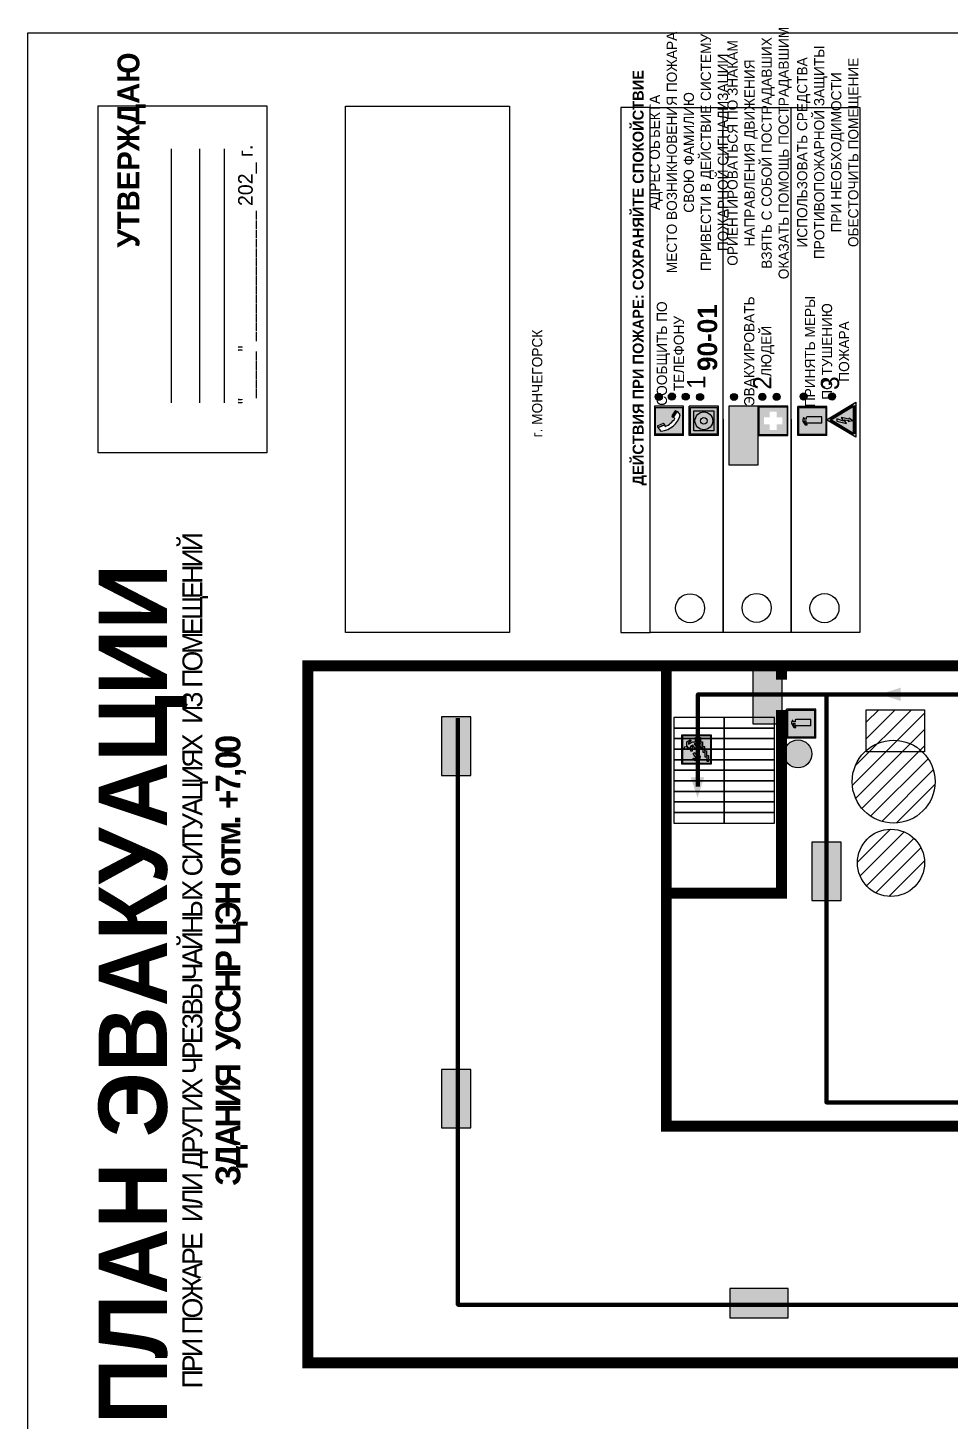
# Model space of a CAD drawing. Header units: millimetres. Extents: x 13810 to 67229, y 12374 to 21950.
# Drawn here: x 19059.6 to 19312.3, y 15351.7 to 15733.3 of the extents above; entities that cross this region are included whole.
import ezdxf

# ---------------------------------------------------------------- set-up
doc = ezdxf.new("R2010")
doc.units = ezdxf.units.MM
doc.layers.add('План_Штампы', color=7, linetype='Continuous')
doc.styles.add('обычный', font='arial.ttf')
picture_1 = doc.add_image_def('image1.jpg', size_in_pixel=(337, 105))

# ---------------------------------------------------------------- blocks, each defined once
blk = doc.blocks.new('A$C32E8229D')
at = {"true_color": 0xffffff}
blk.add_hatch(color=7, dxfattribs=at).paths.add_polyline_path([(0, 0), (0, -8), (16, -8), (16, 0)])
h = blk.add_hatch(color=126)
h.paths.add_polyline_path([(0.2, -0.2), (15.8, -0.2), (15.8, -7.8), (0.2, -7.8)])
h.paths.add_polyline_path([(13.49, -2.05), (12.08, -2.05), (11.37, -2.63, 0.162397), (11.29, -2.84), (11.29, -3.63), (10.35, -3.63), (10.35, -4.05), (11.68, -4.05), (11.68, -3.48), (12.26, -4.28), (11.29, -5.1), (11.29, -6.78), (11.85, -6.78), (11.85, -5.44), (12.8, -4.64), (12.8, -5.94), (14.46, -5.94), (14.46, -5.39), (13.45, -5.39), (13.45, -3.97), (12.46, -2.59), (13.15, -2.59), (13.69, -3.34), (14.18, -3)], flags=16)
h.paths.add_polyline_path([(10.74, -1.82, 1), (11.8, -1.82, 1)], flags=16)
h.paths.add_polyline_path([(9.39, -3.59), (5.99, -3.59), (6.56, -3.03), (5.91, -3.03), (5.1, -3.83), (5.91, -4.64), (6.56, -4.64), (5.99, -4.09), (9.39, -4.09)], flags=16)
h.paths.add_polyline_path([(4.29, -1.08), (1.72, -1.08), (1.72, -6.6), (4.29, -6.6)], flags=16)
at = {"color": 126}
blk.add_lwpolyline([(16, -8), (0, -8), (0, 0), (16, 0)], close=True, dxfattribs=at)
blk = doc.blocks.new('A$C7B8C2D5B')
at = {"lineweight": 0}
h = blk.add_hatch(color=5, dxfattribs=at)
h.dxf.hatch_style = 1
h.paths.add_polyline_path([(1.4, -3.02, 1), (-2.11, -3.02, 1)])
at = {"color": 5, "lineweight": 0}
blk.add_circle((-0.36, -3.02), 1.75, dxfattribs=at)
blk = doc.blocks.new('A$C3E6D3DDE')
at = {"lineweight": 5}
h = blk.add_hatch(color=40, dxfattribs=at)
h.paths.add_polyline_path([(24.1, 1.45), (16.46, -11.35), (31.74, -11.35)])
h.paths.add_polyline_path([(24.09, -0.46), (30.03, -10.41), (18.14, -10.41)], flags=16)
h.paths.add_polyline_path([(24.54, -3.08), (23.41, -6.02), (25.13, -5.01), (24.33, -8.5), (24.82, -8.27), (23.79, -9.86), (23.4, -8.04), (23.8, -8.43), (24.04, -6.29), (22.39, -7.25), (23.44, -3.08)], flags=0)
h = blk.add_hatch(color=256, dxfattribs=at)
h.paths.add_polyline_path([(24.37, 0.03, 0.567511), (23.82, 0.03), (17.59, -10.4, 0.582454), (17.86, -10.88), (30.32, -10.88, 0.582149), (30.6, -10.4)])
h.paths.add_polyline_path([(24.09, -0.46), (18.14, -10.41), (30.03, -10.41)], flags=16)
h.paths.add_polyline_path([(24.54, -3.08), (23.41, -6.02), (25.13, -5.01), (24.33, -8.5), (24.82, -8.27), (23.79, -9.86), (23.4, -8.04), (23.8, -8.43), (24.04, -6.29), (22.39, -7.25), (23.44, -3.08)], flags=0)
h = blk.add_hatch(color=40, dxfattribs=at)
h.paths.add_polyline_path([(24.09, -0.46), (18.14, -10.41), (30.03, -10.41)])
h.paths.add_polyline_path([(24.82, -8.27), (23.79, -9.86), (23.4, -8.04), (23.8, -8.43), (24.04, -6.29), (22.39, -7.25), (23.44, -3.08), (24.54, -3.08), (23.41, -6.02), (25.13, -5.01), (24.33, -8.5)], flags=16)
at = {"color": 40, "lineweight": 5}
for p, q in [((16.46, -11.35), (24.1, 1.45)), ((24.1, 1.45), (31.74, -11.35))]:
    blk.add_line(p, q, dxfattribs=at)
at = {"lineweight": 5}
for p, q in [((17.59, -10.4), (23.82, 0.03)), ((24.37, 0.03), (30.6, -10.4)), ((18.14, -10.41), (24.09, -0.46)), ((23.44, -3.08), (22.39, -7.25)), ((23.41, -6.02), (24.54, -3.08)), ((25.13, -5.01), (23.41, -6.02)), ((24.54, -3.08), (23.44, -3.08)), ((24.09, -0.46), (30.03, -10.41)), ((24.33, -8.5), (25.13, -5.01)), ((17.86, -10.88), (30.32, -10.88)), ((18.14, -10.41), (30.03, -10.41)), ((22.39, -7.25), (24.04, -6.29)), ((23.8, -8.43), (23.4, -8.04)), ((23.4, -8.04), (23.79, -9.86)), ((23.79, -9.86), (24.82, -8.27)), ((24.04, -6.29), (23.8, -8.43)), ((24.82, -8.27), (24.33, -8.5))]:
    blk.add_line(p, q, dxfattribs=at)
at = {"color": 50, "lineweight": 5}
blk.add_line((31.74, -11.35), (16.46, -11.35), dxfattribs=at)
blk = doc.blocks.new('A$C456E1F9C')
at = {"lineweight": 5}
h = blk.add_hatch(color=242, dxfattribs=at)
h.paths.add_polyline_path([(0.51, -1.47), (0.51, -13.26), (12.29, -13.26), (12.29, -1.47)])
h.paths.add_polyline_path([(5.42, -4.95, -0.254479), (4.78, -5.4), (3.52, -2.53, -0.209735), (4.23, -2.4)], flags=16)
h.paths.add_polyline_path([(8.53, -8.6), (10.87, -10.17), (10.54, -10.76), (8.03, -9.13, -0.192251)], flags=16)
h.paths.add_polyline_path([(4.61, -5.49, 0.005518), (3.87, -5.72, 0.128647), (7.49, -10.01, 0.00809), (7.83, -9.33), (10.47, -10.97, -0.16736), (8.99, -12.25, -0.327862), (1.95, -3.95, -0.166952), (3.36, -2.62)], flags=16)
at = {"color": 242, "lineweight": 5}
for p, q in [((0, -13.77), (0, -0.97)), ((12.8, -0.97), (0, -0.97)), ((4.61, -5.49), (3.36, -2.62)), ((3.52, -2.53), (4.78, -5.4)), ((4.23, -2.4), (5.42, -4.95)), ((12.8, -13.77), (12.8, -0.97)), ((7.83, -9.33), (10.47, -10.97)), ((8.03, -9.13), (10.54, -10.76)), ((10.81, -10.12), (8.53, -8.6)), ((10.54, -10.76), (10.8, -10.3)), ((10.8, -10.3), (10.81, -10.12)), ((0, -13.77), (12.8, -13.77))]:
    blk.add_line(p, q, dxfattribs=at)
blk.add_lwpolyline([(0.51, -1.47), (12.29, -1.47), (12.29, -13.26), (0.51, -13.26)], close=True, dxfattribs=at)
for centre, radius, start, end in [((4.59, -5.34), 2.99, 114.28453, 152.19739), ((11.12, -3.31), 9.19, 183.99153, 256.60086), ((4.02, -3.27), 0.891, 76.32839, 123.70924), ((14.98, -39.1), 35.17, 107.14873, 108.41345), ((13.86, -0.94), 11.08, 205.55365, 234.87622), ((4.68, -4.59), 0.824, 276.9621, 334.07228), ((-13.31, 0.8), 23.44, 332.54871, 334.40268), ((8.94, -9.5), 0.989, 114.40924, 157.93883), ((7.87, -9.46), 3, 291.92908, 329.9329)]:
    blk.add_arc(centre, radius, start, end, dxfattribs=at)
blk = doc.blocks.new('A$C54414219')
at = {"true_color": 0xffffff}
h = blk.add_hatch(color=7, dxfattribs=at)
h.paths.add_polyline_path([(2.39, -9.45), (2.39, -18.3), (11.23, -18.3), (11.23, -9.45)], flags=0)
h.paths.add_polyline_path([(10.71, -13.87, -1), (2.92, -13.87, -1)], flags=0)
h.paths.add_polyline_path([(8.3, -13.87, -1), (5.33, -13.87, -1)], flags=0)
h.paths.add_polyline_path([(0.41, -7.47), (0.41, -20.27), (13.21, -20.27), (13.21, -7.47)])
h.paths.add_polyline_path([(0.92, -19.77), (12.71, -19.77), (12.71, -7.98), (0.92, -7.98)], flags=16)
h.paths.add_polyline_path([(11.23, -9.45), (11.23, -18.3), (2.39, -18.3), (2.39, -9.45)], flags=0)
at = {"lineweight": 5}
h = blk.add_hatch(color=242, dxfattribs=at)
h.paths.add_polyline_path([(12.71, -7.98), (0.92, -7.98), (0.92, -19.77), (12.71, -19.77)])
h.paths.add_polyline_path([(11.23, -18.3), (2.39, -18.3), (2.39, -9.45), (11.23, -9.45)], flags=16)
h.paths.add_polyline_path([(10.71, -13.87, -1), (2.92, -13.87, -1)], flags=0)
h.paths.add_polyline_path([(8.3, -13.87, -1), (5.33, -13.87, -1)], flags=0)
at = {"true_color": 0xffffff}
h = blk.add_hatch(color=7, dxfattribs=at)
h.paths.add_polyline_path([(2.39, -9.45), (2.39, -18.3), (11.23, -18.3), (11.23, -9.45)])
h.paths.add_polyline_path([(10.71, -13.87, -1), (2.92, -13.87, -1)], flags=16)
h.paths.add_polyline_path([(8.3, -13.87, -1), (5.33, -13.87, -1)], flags=0)
at = {"lineweight": 5}
h = blk.add_hatch(color=242, dxfattribs=at)
h.paths.add_polyline_path([(2.92, -13.87, 1), (10.71, -13.87, 1)])
h.paths.add_polyline_path([(8.3, -13.87, -1), (5.33, -13.87, -1)], flags=16)
at = {"color": 242, "lineweight": 5}
for p, q in [((0.41, -20.27), (0.41, -7.47)), ((0.41, -7.47), (13.21, -7.47)), ((0.41, -7.47), (13.21, -7.47)), ((13.21, -20.27), (13.21, -7.47)), ((0.41, -20.27), (13.21, -20.27))]:
    blk.add_line(p, q, dxfattribs=at)
for points in [[(0.92, -7.98), (12.71, -7.98), (12.71, -19.77), (0.92, -19.77)], [(2.39, -9.45), (11.23, -9.45), (11.23, -18.3), (2.39, -18.3)]]:
    blk.add_lwpolyline(points, close=True, dxfattribs=at)
for radius in [3.89, 1.49]:
    blk.add_circle((6.81, -13.87), radius, dxfattribs=at)
blk = doc.blocks.new('A$C18900ED3')
h = blk.add_hatch(color=126)
h.paths.add_polyline_path([(-0.18, -0.18), (-7.02, -0.18), (-7.02, -7.02), (-0.18, -7.02)])
h.paths.add_polyline_path([(-5.89, -4.46), (-5.89, -2.77), (-4.46, -2.77), (-4.46, -1.31), (-2.77, -1.31), (-2.77, -2.77), (-1.33, -2.77), (-1.33, -4.46), (-2.77, -4.46), (-2.77, -5.89), (-4.46, -5.89), (-4.46, -4.46)], flags=16)
at = {"color": 126}
for p, q in [((-7.2, 0), (-7.2, -7.2)), ((0, 0), (-7.2, 0)), ((0, -7.2), (0, 0)), ((-7.02, -7.02), (-7.02, -0.18)), ((-7.02, -0.18), (-0.18, -0.18)), ((-0.18, -0.18), (-0.18, -7.02)), ((-7.2, -7.2), (0, -7.2)), ((-0.18, -7.02), (-7.02, -7.02))]:
    blk.add_line(p, q, dxfattribs=at)
blk = doc.blocks.new('A$C3AD82952')
at = {"true_color": 0xf5f5ff}
h = blk.add_hatch(color=7, dxfattribs=at)
h.dxf.hatch_style = 1
h.paths.add_polyline_path([(8.21, 8.73, 0.414214), (7.89, 9.05), (7.22, 9.05), (7.22, 9.92), (7.59, 9.92, 1), (7.57, 10.36), (7.22, 10.36), (7.22, 10.6), (6.43, 10.6), (6.43, 10.36), (6.01, 10.36), (4.74, 9.59), (4.74, 8.69), (4.98, 8.73), (4.98, 9.26), (6.12, 9.91), (6.43, 9.91), (6.43, 9.05), (5.76, 9.05, 0.414214), (5.44, 8.73), (5.44, 2.2), (8.21, 2.2)], flags=0)
h.paths.add_polyline_path([(12.8, 12.8), (0, 12.8), (0, 0), (12.8, 0)])
h.paths.add_polyline_path([(0.51, 12.29), (12.29, 12.29), (12.29, 0.51), (0.51, 0.51)], flags=16)
h.paths.add_polyline_path([(4.74, 9.59), (6.01, 10.36), (6.43, 10.36), (6.43, 10.6), (7.22, 10.6), (7.22, 10.36), (7.59, 10.36, -0.94586), (7.59, 9.92), (7.22, 9.92), (7.22, 9.05), (7.89, 9.05, -0.414214), (8.21, 8.73), (8.21, 2.2), (5.44, 2.2), (5.44, 8.73, -0.414214), (5.76, 9.05), (6.43, 9.05), (6.43, 9.91), (6.12, 9.91), (4.98, 9.26), (4.98, 8.73), (4.74, 8.69)], flags=0)
h = blk.add_hatch(color=242)
h.dxf.hatch_style = 1
h.paths.add_polyline_path([(12.29, 12.29), (0.51, 12.29), (0.51, 0.51), (12.29, 0.51)])
h.paths.add_polyline_path([(4.74, 8.69), (4.74, 9.59), (6.01, 10.36), (6.43, 10.36), (6.43, 10.6), (7.22, 10.6), (7.22, 10.36), (7.59, 10.36, -0.94586), (7.59, 9.92), (7.22, 9.92), (7.22, 9.05), (7.89, 9.05, -0.414214), (8.21, 8.73), (8.21, 2.2), (5.44, 2.2), (5.44, 8.73, -0.414214), (5.76, 9.05), (6.43, 9.05), (6.43, 9.91), (6.12, 9.91), (4.98, 9.26), (4.98, 8.73)], flags=16)
h = blk.add_hatch(color=7, dxfattribs=at)
h.dxf.hatch_style = 1
h.paths.add_polyline_path([(8.21, 8.73, 0.414214), (7.89, 9.05), (7.22, 9.05), (7.22, 9.92), (7.59, 9.92, 1), (7.57, 10.36), (7.22, 10.36), (7.22, 10.6), (6.43, 10.6), (6.43, 10.36), (6.01, 10.36), (4.74, 9.59), (4.74, 8.69), (4.98, 8.73), (4.98, 9.26), (6.12, 9.91), (6.43, 9.91), (6.43, 9.05), (5.76, 9.05, 0.414214), (5.44, 8.73), (5.44, 2.2), (8.21, 2.2)])
at = {"color": 242, "lineweight": 5}
for p, q in [((0, 0), (0, 12.8)), ((0, 12.8), (12.8, 12.8)), ((12.8, 0), (12.8, 12.8)), ((6.01, 10.36), (4.74, 9.59)), ((4.74, 9.59), (4.74, 8.69)), ((4.74, 8.69), (4.98, 8.73)), ((4.98, 9.26), (6.12, 9.91)), ((4.98, 8.73), (4.98, 9.26)), ((5.44, 2.2), (5.44, 8.73)), ((5.76, 9.05), (6.43, 9.05)), ((6.01, 10.36), (6.43, 10.36)), ((6.12, 9.91), (6.43, 9.91)), ((7.22, 10.6), (6.43, 10.6)), ((6.43, 10.6), (6.43, 10.36)), ((6.43, 9.91), (6.43, 9.05)), ((7.22, 10.36), (7.22, 10.6)), ((7.59, 10.36), (7.22, 10.36)), ((7.22, 9.05), (7.22, 9.92)), ((7.59, 9.92), (7.22, 9.92)), ((7.89, 9.05), (7.22, 9.05)), ((8.21, 2.2), (8.21, 8.73)), ((0, 0), (12.8, 0)), ((5.44, 2.2), (8.21, 2.2))]:
    blk.add_line(p, q, dxfattribs=at)
blk.add_lwpolyline([(0.51, 12.29), (12.29, 12.29), (12.29, 0.51), (0.51, 0.51)], close=True, dxfattribs=at)
for centre, radius, start, end in [((5.76, 8.73), 0.32, 90, 180), ((7.58, 10.14), 0.223, 273.18746, 86.81254), ((7.89, 8.73), 0.32, 0, 90)]:
    blk.add_arc(centre, radius, start, end, dxfattribs=at)
blk = doc.blocks.new('A$C7B4425F7')
at = {"true_color": 0xffffff}
blk.add_hatch(color=7, dxfattribs=at).paths.add_polyline_path([(0, 0), (-16, 0), (-16, -8), (0, -8)])
h = blk.add_hatch(color=126)
h.paths.add_polyline_path([(-0.2, -0.2), (-15.8, -0.2), (-15.8, -7.8), (-0.2, -7.8)])
h.paths.add_polyline_path([(-11.76, -2.03), (-11.76, -3.66), (-11.17, -3.66, -0.568275), (-11.17, -6.18), (-12.58, -6.18), (-12.58, -2.03)], flags=16)
h.paths.add_polyline_path([(-13.33, -4.12, -0.495768), (-13.59, -6.18), (-15.03, -6.18), (-15.03, -2.03), (-13.59, -2.03, -0.487973)], flags=16)
h.paths.add_polyline_path([(-10.25, -2.03), (-9.48, -2.03), (-9.48, -6.18), (-10.25, -6.18)], flags=16)
h.paths.add_polyline_path([(-13.84, -3.69), (-14.24, -3.69), (-14.24, -3.03), (-13.9, -3.03, -0.692621)], flags=0)
h.paths.add_polyline_path([(-9.15, -2.03), (-8.4, -2.03), (-8.04, -3.07), (-7.68, -2.03), (-6.93, -2.03), (-7.64, -4.1), (-6.93, -6.18), (-7.68, -6.18), (-8.04, -5.14), (-8.4, -6.18), (-9.15, -6.18), (-8.44, -4.1)], flags=16)
h.paths.add_polyline_path([(-11.76, -4.46), (-11.42, -4.46, -0.692621), (-11.36, -5.12), (-11.76, -5.12)], flags=0)
h.paths.add_polyline_path([(-13.9, -5.2), (-14.24, -5.2), (-14.24, -4.55), (-13.84, -4.55, -0.708038)], flags=0)
edge = h.paths.add_edge_path(flags=16)
edge.add_ellipse((-5.51, -4.08), major_axis=(0, 2.05), ratio=0.586184, start_angle=0, end_angle=360)
edge = h.paths.add_edge_path(flags=0)
edge.add_ellipse((-5.51, -4.08), major_axis=(0, 1.14), ratio=0.454828, start_angle=0, end_angle=360)
h.paths.add_polyline_path([(-4.13, -4.96, 0.377264), (-3.48, -4.52, 0.0555), (-3.16, -2.03), (-1.66, -2.03), (-1.66, -4.96), (-0.96, -4.96), (-0.96, -7.01), (-1.75, -7.01), (-1.75, -6.18), (-3.3, -6.18), (-3.3, -7.02), (-4.13, -7.02)], flags=16)
h.paths.add_polyline_path([(-2.73, -2.91), (-2.28, -2.91), (-2.28, -4.96), (-3.05, -4.96, 0.079136)], flags=0)
at = {"color": 126}
blk.add_lwpolyline([(-16, -8), (0, -8), (0, 0), (-16, 0)], close=True, dxfattribs=at)
blk = doc.blocks.new('вниз 3')
at = {"lineweight": 0, "true_color": 0xffffff}
h = blk.add_hatch(color=7, dxfattribs=at)
h.dxf.hatch_style = 1
h.paths.add_polyline_path([(40997.5, -4475.69), (40997.25, -4475.28), (40995.76, -4476.15), (40995.97, -4475.23), (40995.39, -4475.56), (40995.05, -4476.83), (40996.33, -4477.17), (40996.91, -4476.83), (40996, -4476.55)], flags=0)
h.paths.add_polyline_path([(40999.81, -4473.95), (41000.22, -4473.95), (41000.64, -4474.67), (41001.03, -4474.43), (41000.46, -4473.49), (41000.42, -4473.49), (40999.43, -4473.49), (40998.68, -4473.92), (40998.68, -4474.57), (40997.88, -4474.57), (40997.88, -4475), (40999.14, -4475), (40999.14, -4474.43), (40999.14, -4474.38), (40999.59, -4475.15), (40998.72, -4475.67), (40998.72, -4477.06), (40999.24, -4477.06), (40999.24, -4475.96), (40999.95, -4475.56), (40999.95, -4476.43), (41001.61, -4476.43), (41001.61, -4475.88), (41000.47, -4475.88), (41000.47, -4475.12)], flags=0)
h.paths.add_polyline_path([(40999.2, -4473.24, 1), (40998.35, -4473.24, 1)], flags=0)
h.paths.add_polyline_path([(41000.46, -4477.26), (41001.69, -4477.26), (41001.69, -4476.84), (41000.03, -4476.84), (41000.03, -4477.39), (40998.78, -4477.39), (40998.78, -4477.95), (40997.53, -4477.95), (40997.53, -4478.5), (40996.29, -4478.5), (40996.29, -4479.06), (40995.05, -4479.06), (40995.05, -4479.48), (40995.29, -4479.48), (40996.72, -4479.48), (40996.72, -4478.92), (40997.97, -4478.92), (40997.97, -4478.36), (40999.2, -4478.36), (40999.2, -4477.81), (41000.46, -4477.81)], flags=0)
h.paths.add_polyline_path([(41002.37, -4472.17), (40994.37, -4472.17), (40994.37, -4480.17), (41002.37, -4480.17)])
h.paths.add_polyline_path([(41002.16, -4479.96), (40994.57, -4479.96), (40994.57, -4472.37), (41002.16, -4472.37)], flags=16)
h.paths.add_polyline_path([(41001.61, -4475.88), (41001.61, -4476.43), (40999.95, -4476.43), (40999.95, -4475.56), (40999.24, -4475.96), (40999.24, -4477.06), (40998.72, -4477.06), (40998.72, -4475.67), (40999.59, -4475.15), (40999.14, -4474.38), (40999.14, -4474.43), (40999.14, -4475), (40997.88, -4475), (40997.88, -4474.57), (40998.68, -4474.57), (40998.68, -4473.92), (40999.43, -4473.49), (41000.42, -4473.49), (41000.46, -4473.49), (41001.03, -4474.43), (41000.64, -4474.67), (41000.22, -4473.95), (40999.81, -4473.95), (41000.47, -4475.12), (41000.47, -4475.88)], flags=0)
h.paths.add_polyline_path([(41001.69, -4476.84), (41001.69, -4477.26), (41000.46, -4477.26), (41000.46, -4477.81), (40999.2, -4477.81), (40999.2, -4478.36), (40997.97, -4478.36), (40997.97, -4478.92), (40996.72, -4478.92), (40996.72, -4479.48), (40995.05, -4479.48), (40995.05, -4479.06), (40996.29, -4479.06), (40996.29, -4478.5), (40997.53, -4478.5), (40997.53, -4477.95), (40998.78, -4477.95), (40998.78, -4477.39), (41000.03, -4477.39), (41000.03, -4476.84)], flags=0)
h.paths.add_polyline_path([(40998.35, -4473.24, -1), (40999.2, -4473.24, -1)], flags=0)
h.paths.add_polyline_path([(40997.5, -4475.69), (40996, -4476.55), (40996.91, -4476.83), (40996.33, -4477.17), (40995.05, -4476.83), (40995.39, -4475.56), (40995.97, -4475.23), (40995.76, -4476.15), (40997.25, -4475.28)], flags=0)
at = {"lineweight": 0}
h = blk.add_hatch(color=126, dxfattribs=at)
h.dxf.hatch_style = 1
h.paths.add_polyline_path([(41002.16, -4472.37), (40994.57, -4472.37), (40994.57, -4479.96), (41002.16, -4479.96)])
h.paths.add_polyline_path([(40995.97, -4475.23), (40995.76, -4476.15), (40997.25, -4475.28), (40997.5, -4475.69), (40996, -4476.55), (40996.91, -4476.83), (40996.33, -4477.17), (40995.05, -4476.83), (40995.39, -4475.56)], flags=16)
h.paths.add_polyline_path([(40997.88, -4474.57), (40998.68, -4474.57), (40998.68, -4473.92), (40999.43, -4473.49), (41000.42, -4473.49), (41000.46, -4473.49), (41001.03, -4474.43), (41000.64, -4474.67), (41000.22, -4473.95), (40999.81, -4473.95), (41000.47, -4475.12), (41000.47, -4475.88), (41001.61, -4475.88), (41001.61, -4476.43), (40999.95, -4476.43), (40999.95, -4475.56), (40999.24, -4475.96), (40999.24, -4477.06), (40998.72, -4477.06), (40998.72, -4475.67), (40999.59, -4475.15), (40999.14, -4474.38), (40999.14, -4474.43), (40999.14, -4475), (40997.88, -4475)], flags=16)
h.paths.add_polyline_path([(40998.35, -4473.24, -1), (40999.2, -4473.24, -1)], flags=16)
h.paths.add_polyline_path([(40997.53, -4477.95), (40998.78, -4477.95), (40998.78, -4477.39), (41000.03, -4477.39), (41000.03, -4476.84), (41001.69, -4476.84), (41001.69, -4477.26), (41000.46, -4477.26), (41000.46, -4477.81), (40999.2, -4477.81), (40999.2, -4478.36), (40997.97, -4478.36), (40997.97, -4478.92), (40996.72, -4478.92), (40996.72, -4479.48), (40995.05, -4479.48), (40995.05, -4479.06), (40996.29, -4479.06), (40996.29, -4478.5), (40997.53, -4478.5)], flags=16)
at = {"lineweight": 0, "true_color": 0xffffff}
h = blk.add_hatch(color=7, dxfattribs=at)
h.dxf.hatch_style = 1
h.paths.add_polyline_path([(40999.2, -4473.24, 1), (40998.35, -4473.24, 1)])
h.paths.add_polyline_path([(40999.81, -4473.95), (41000.22, -4473.95), (41000.64, -4474.67), (41001.03, -4474.43), (41000.46, -4473.49), (41000.42, -4473.49), (40999.43, -4473.49), (40998.68, -4473.92), (40998.68, -4474.57), (40997.88, -4474.57), (40997.88, -4475), (40999.14, -4475), (40999.14, -4474.43), (40999.14, -4474.38), (40999.59, -4475.15), (40998.72, -4475.67), (40998.72, -4477.06), (40999.24, -4477.06), (40999.24, -4475.96), (40999.95, -4475.56), (40999.95, -4476.43), (41001.61, -4476.43), (41001.61, -4475.88), (41000.47, -4475.88), (41000.47, -4475.12)])
h.paths.add_polyline_path([(40999.2, -4477.81), (41000.46, -4477.81), (41000.46, -4477.26), (41001.69, -4477.26), (41001.69, -4476.84), (41000.03, -4476.84), (41000.03, -4477.39), (40998.78, -4477.39), (40998.78, -4477.95), (40997.53, -4477.95), (40997.53, -4478.5), (40996.29, -4478.5), (40996.29, -4479.06), (40995.05, -4479.06), (40995.05, -4479.48), (40995.29, -4479.48), (40996.72, -4479.48), (40996.72, -4478.92), (40997.97, -4478.92), (40997.97, -4478.36), (40999.2, -4478.36)])
h.paths.add_polyline_path([(40997.5, -4475.69), (40997.25, -4475.28), (40995.76, -4476.15), (40995.97, -4475.23), (40995.39, -4475.56), (40995.05, -4476.83), (40996.33, -4477.17), (40996.91, -4476.83), (40996, -4476.55)])
at = {"color": 126, "lineweight": 0}
for points in [[(40994.37, -4472.17), (41002.37, -4472.17), (41002.37, -4480.17), (40994.37, -4480.17)], [(40994.57, -4472.37), (41002.16, -4472.37), (41002.16, -4479.96), (40994.57, -4479.96)]]:
    blk.add_lwpolyline(points, close=True, dxfattribs=at)
for points in [[(40995.05, -4476.83), (40995.39, -4475.56), (40995.97, -4475.23), (40995.76, -4476.15), (40997.25, -4475.28), (40997.5, -4475.69), (40996, -4476.55), (40996.91, -4476.83), (40996.33, -4477.17), (40995.05, -4476.83)], [(40999.14, -4474.43), (40999.14, -4475), (40997.88, -4475), (40997.88, -4474.57), (40998.68, -4474.57), (40998.68, -4473.92), (40999.43, -4473.49), (41000.42, -4473.49), (41000.46, -4473.49), (41001.03, -4474.43), (41000.64, -4474.67), (41000.22, -4473.95), (40999.81, -4473.95), (41000.47, -4475.12), (41000.47, -4475.88), (41001.61, -4475.88), (41001.61, -4476.43), (40999.95, -4476.43), (40999.95, -4475.56), (40999.24, -4475.96), (40999.24, -4477.06), (40998.72, -4477.06), (40998.72, -4475.67), (40999.59, -4475.15), (40999.14, -4474.38), (40999.14, -4474.43)], [(40995.29, -4479.48), (40995.05, -4479.48), (40995.05, -4479.06), (40996.29, -4479.06), (40996.29, -4478.5), (40997.53, -4478.5), (40997.53, -4477.95), (40998.78, -4477.95), (40998.78, -4477.39), (41000.03, -4477.39), (41000.03, -4476.84), (41001.69, -4476.84), (41001.69, -4477.26), (41000.46, -4477.26), (41000.46, -4477.81), (40999.2, -4477.81), (40999.2, -4478.36), (40997.97, -4478.36), (40997.97, -4478.92), (40996.72, -4478.92), (40996.72, -4479.48), (40995.05, -4479.48)]]:
    blk.add_lwpolyline(points, dxfattribs=at)
blk.add_circle((40998.77, -4473.24), 0.426, dxfattribs=at)

msp = doc.modelspace()

# ---------------------------------------------------------------- hatches: boundary and pattern name
at = {"lineweight": 0}
h = msp.add_hatch(color=256, dxfattribs=at)
h.dxf.hatch_style = 1
h.paths.add_polyline_path([(19232.46, 15631.23, 1), (19232.46, 15633.16, 1)])
h = msp.add_hatch(color=256, dxfattribs=at)
h.dxf.hatch_style = 1
h.paths.add_polyline_path([(19236.04, 15631.34, 1), (19236.04, 15633.27, 1)])
h = msp.add_hatch(color=256, dxfattribs=at)
h.dxf.hatch_style = 1
h.paths.add_polyline_path([(19239.85, 15631.3, 1), (19239.85, 15633.23, 1)])
h = msp.add_hatch(color=256, dxfattribs=at)
h.dxf.hatch_style = 1
h.paths.add_polyline_path([(19243.78, 15631.22, 1), (19243.78, 15633.15, 1)])
h = msp.add_hatch(color=256, dxfattribs=at)
h.dxf.hatch_style = 1
h.paths.add_polyline_path([(19253.05, 15631.23, 1), (19253.05, 15633.16, 1)])
h = msp.add_hatch(color=256, dxfattribs=at)
h.dxf.hatch_style = 1
h.paths.add_polyline_path([(19260.83, 15631.27, 1), (19260.83, 15633.2, 1)])
h = msp.add_hatch(color=256, dxfattribs=at)
h.dxf.hatch_style = 1
h.paths.add_polyline_path([(19264.73, 15631.26, 1), (19264.73, 15633.19, 1)])
h = msp.add_hatch(color=256, dxfattribs=at)
h.dxf.hatch_style = 1
h.paths.add_polyline_path([(19272.15, 15631.32, 1), (19272.15, 15633.25, 1)])
h = msp.add_hatch(color=256, dxfattribs=at)
h.dxf.hatch_style = 1
h.paths.add_polyline_path([(19279.92, 15631.33, 1), (19279.92, 15633.26, 1)])
h = msp.add_hatch(dxfattribs=at)
h.set_pattern_fill('ANSI31', color=256)
h.set_pattern_definition([(45, (-1632.0257, 12645.1935), (-2.24506403, 2.24506403), [])])
h.paths.add_polyline_path([(19305.24, 15546.53), (19289.24, 15546.53), (19289.24, 15535.32, -0.390872), (19304.62, 15535.02), (19305.24, 15535.02)])
h.paths.add_polyline_path([(19289.24, 15535.32), (19289.24, 15535.02), (19304.62, 15535.02, 0.390872)])
h.paths.add_polyline_path([(19304.62, 15535.02), (19289.24, 15535.02), (19289.24, 15535.32, 0.214413), (19285.43, 15526.83, 1), (19308.12, 15526.83, 0.204346)])
h.paths.add_polyline_path([(19286.84, 15504.6, 1), (19305.25, 15504.6, 1)])
h.paths.add_polyline_path([(19361.06, 15470.96, 0.334737), (19350.67, 15484.74), (19350.67, 15483.02), (19344.26, 15483.02), (19344.26, 15485.08, 0.364389), (19332.4, 15470.96, 1)])
h.paths.add_polyline_path([(19350.67, 15484.74, 0.113432), (19344.26, 15485.08), (19344.26, 15483.02), (19350.67, 15483.02)])
h.paths.add_polyline_path([(19350.67, 15496.14), (19344.26, 15496.14), (19344.26, 15485.08, -0.113432), (19350.67, 15484.74)])
h.paths.add_polyline_path([(19340.43, 15505.62, 0.282788), (19344.26, 15499.38), (19344.26, 15506.77), (19350.67, 15506.77), (19350.67, 15499.44, 0.278341), (19354.4, 15505.62, 1)], flags=17)
h.paths.add_polyline_path([(19350.67, 15506.77), (19344.26, 15506.77), (19344.26, 15499.38, 0.242955), (19350.67, 15499.44)], flags=17)
h.paths.add_polyline_path([(19344.26, 15499.38, -0.282788), (19340.43, 15505.62, -1), (19354.4, 15505.62, -0.278341), (19350.67, 15499.44), (19350.67, 15496.14), (19356.61, 15496.14), (19356.61, 15513.49), (19337.85, 15513.49), (19337.85, 15496.14), (19344.26, 15496.14)])

# ---------------------------------------------------------------- linework, layer by layer
at = {"color": 126, "lineweight": 0, "true_color": 0x008754}
msp.add_lwpolyline([(19059.64, 15731.92), (19659.64, 15731.92), (19659.64, 15336.92), (19059.64, 15336.92)], close=True, dxfattribs=at)
for points in [[(19078.93, 15616.86), (19078.93, 15711.87), (19125.13, 15711.87), (19125.13, 15616.86)], [(19230.1, 15567.69), (19230.1, 15711.46), (19222.05, 15711.46), (19222.05, 15567.69)], [(19230.1, 15567.69), (19230.1, 15711.46), (19287.5, 15711.46), (19287.5, 15567.69)]]:
    msp.add_lwpolyline(points, close=True)
for points in [[(19250.1, 15626.11), (19250.1, 15567.69), (19250.1, 15711.46)], [(19268.67, 15626.11), (19268.67, 15567.69), (19268.67, 15711.46)], [(19098.97, 15630.61), (19098.97, 15700.14)], [(19106.73, 15630.61), (19106.73, 15700.14)], [(19113.52, 15630.61), (19113.52, 15700.14)]]:
    msp.add_lwpolyline(points)
at = {"lineweight": 100, "const_width": 3}
for points in [[(19248.96, 15558.58), (19138.6, 15558.58), (19136.31, 15558.58), (19136.31, 15367.68), (19628.72, 15367.68), (19628.72, 15558.58), (19248.96, 15558.58)], [(19234.52, 15558.58), (19234.52, 15432.48), (19628.72, 15432.48)], [(19266.04, 15558.58), (19266.04, 15554.8)], [(19234.52, 15496.32), (19266.04, 15496.32), (19266.04, 15546.46)]]:
    msp.add_lwpolyline(points, dxfattribs=at)
at = {"color": 126, "lineweight": 100, "true_color": 0x008754}
for points in [[(19243.15, 15525.55), (19243.15, 15550.73), (19278.35, 15550.73), (19278.35, 15439), (19549.43, 15439), (19549.43, 15487.74), (19454.89, 15487.74), (19454.89, 15439)], [(19318.23, 15531.31), (19318.23, 15550.73), (19278.35, 15550.73)], [(19466.84, 15401.32), (19466.84, 15383.6), (19177.43, 15383.6), (19177.43, 15544.21)]]:
    msp.add_lwpolyline(points, dxfattribs=at)
at = {"lineweight": 0}
for points in [[(19289.24, 15546.53), (19305.24, 15546.53), (19305.24, 15535.02), (19289.24, 15535.02)], [(19236.57, 15541.51), (19250.38, 15541.51), (19250.38, 15544.4), (19236.57, 15544.4)], [(19236.57, 15538.62), (19250.38, 15538.62), (19250.38, 15541.51), (19236.57, 15541.51)], [(19250.38, 15541.51), (19264.19, 15541.51), (19264.19, 15544.4), (19250.38, 15544.4)], [(19250.38, 15538.62), (19264.19, 15538.62), (19264.19, 15541.51), (19250.38, 15541.51)], [(19236.57, 15535.73), (19250.38, 15535.73), (19250.38, 15538.62), (19236.57, 15538.62)], [(19250.38, 15535.73), (19264.19, 15535.73), (19264.19, 15538.62), (19250.38, 15538.62)], [(19236.57, 15532.84), (19250.38, 15532.84), (19250.38, 15535.73), (19236.57, 15535.73)], [(19250.38, 15532.84), (19264.19, 15532.84), (19264.19, 15535.73), (19250.38, 15535.73)], [(19236.57, 15529.95), (19250.38, 15529.95), (19250.38, 15532.84), (19236.57, 15532.84)], [(19236.57, 15527.06), (19250.38, 15527.06), (19250.38, 15529.95), (19236.57, 15529.95)], [(19250.38, 15529.95), (19264.19, 15529.95), (19264.19, 15532.84), (19250.38, 15532.84)], [(19250.38, 15527.06), (19264.19, 15527.06), (19264.19, 15529.95), (19250.38, 15529.95)], [(19236.57, 15524.17), (19250.38, 15524.17), (19250.38, 15527.06), (19236.57, 15527.06)], [(19250.38, 15524.17), (19264.19, 15524.17), (19264.19, 15527.06), (19250.38, 15527.06)], [(19236.57, 15521.28), (19250.38, 15521.28), (19250.38, 15524.17), (19236.57, 15524.17)], [(19236.57, 15521.28), (19250.38, 15521.28), (19250.38, 15524.17), (19236.57, 15524.17)], [(19250.38, 15521.28), (19264.19, 15521.28), (19264.19, 15524.17), (19250.38, 15524.17)], [(19250.38, 15521.28), (19264.19, 15521.28), (19264.19, 15524.17), (19250.38, 15524.17)], [(19236.57, 15518.39), (19250.38, 15518.39), (19250.38, 15521.28), (19236.57, 15521.28)], [(19236.57, 15515.5), (19250.38, 15515.5), (19250.38, 15518.39), (19236.57, 15518.39)], [(19250.38, 15518.39), (19264.19, 15518.39), (19264.19, 15521.28), (19250.38, 15521.28)], [(19250.38, 15515.5), (19264.19, 15515.5), (19264.19, 15518.39), (19250.38, 15518.39)]]:
    msp.add_lwpolyline(points, close=True, dxfattribs=at)
for centre, radius in [((19232.46, 15632.2), 0.966), ((19236.04, 15632.3), 0.966), ((19239.85, 15632.26), 0.966), ((19243.78, 15632.18), 0.966), ((19253.05, 15632.19), 0.966), ((19260.83, 15632.23), 0.966), ((19264.73, 15632.23), 0.966), ((19272.15, 15632.29), 0.966), ((19279.92, 15632.29), 0.966), ((19241.02, 15574.32), 3.98), ((19259.25, 15574.41), 3.98), ((19277.83, 15574.35), 3.98)]:
    msp.add_circle(centre, radius)
for centre, radius in [((19296.77, 15526.83), 11.35), ((19296.05, 15504.6), 9.2)]:
    msp.add_circle(centre, radius, dxfattribs=at)
at = {"layer": 'План_Штампы', "color": 126, "true_color": 0x008754}
for points in [[(19298.73, 15552.6), (19298.73, 15548.94), (19293.11, 15550.75)], [(19241.21, 15528.04), (19244.88, 15528.03), (19243.07, 15522.41)]]:
    msp.add_solid(points, dxfattribs=at)

# ---------------------------------------------------------------- block references
at = {"rotation": 90}
for name, p, xscale, yscale, zscale in [('A$C456E1F9C', (19230.64, 15621.64), 0.625, 0.625, 0.625), ('A$C54414219', (19236.13, 15621.39), 0.625, 0.625, 0.625), ('A$C18900ED3', (19259.78, 15629.64), 1.111111111007631, 1.111111111007631, 1.111111111007631), ('A$C3AD82952', (19278.51, 15621.59), 0.625, 0.625, 0.625), ('A$C3E6D3DDE', (19279.32, 15610.88), 0.625, 0.625, 0.625), ('A$C3AD82952', (19275.45, 15538.7), 0.625, 0.625, 0.625)]:
    msp.add_blockref(name, p, dxfattribs=dict(at, xscale=xscale, yscale=yscale, zscale=zscale))
at = {"xscale": -1, "rotation": 90}
msp.add_blockref('A$C32E8229D', (19251.63, 15629.64), dxfattribs=at)
at = {"color": 126, "true_color": 0x008754, "rotation": 90}
msp.add_blockref('вниз 3', (14766.63, -25462.72), dxfattribs=at)
at = {"xscale": 2.177419353276491, "yscale": 2.177419353276491, "zscale": 2.177419353276491}
msp.add_blockref('A$C7B8C2D5B', (19271.38, 15541.02), dxfattribs=at)
at = {"layer": 'План_Штампы', "rotation": 90}
msp.add_blockref('A$C7B4425F7', (19258.22, 15558.65), dxfattribs=at)
at = {"layer": 'План_Штампы', "color": 126, "true_color": 0x008754, "xscale": -1}
for p, rotation in [((19180.98, 15528.56), 270), ((19274.38, 15510.26), 90), ((19180.98, 15431.99), 270)]:
    msp.add_blockref('A$C32E8229D', p, dxfattribs=dict(at, rotation=rotation))
msp.add_blockref('A$C32E8229D', (19267.91, 15388.02), dxfattribs=at)

# ---------------------------------------------------------------- texts
at = {"lineweight": 0, "rotation": 90, "style": 'обычный'}
for s, insert, char_height, width, attachment_point in [('\\pi-8.4,l8.4,t8.4;{\\fProxima Nova Rg|b0|i0|c204|p2;АДРЕС ОБЪЕКТА\\PМЕСТО ВОЗНИКНОВЕНИЯ ПОЖАРА \\PСВОЮ ФАМИЛИЮ\\PПРИВЕСТИ В ДЕЙСТВИЕ СИСТЕМУ \\PПОЖАРНОЙ СИГНАЛИЗАЦИИ}', (19241.09, 15699.15), 2.8, 126.6484, 5), ('\\pi-8.4,l8.4,t8.4;{\\fProxima Nova Rg|b0|i0|c204|p2;ОРИЕНТИРОВАТЬСЯ ПО ЗНАКАМ \\PНАПРАВЛЕНИЯ ДВИЖЕНИЯ\\PВЗЯТЬ С СОБОЙ ПОСТРАДАВШИХ\\PОКАЗАТЬ ПОМОЩЬ ПОСТРАДАВШИМ}', (19260.06, 15699), 2.8, 126.6484, 5), ('\\pi-8.4,l8.4,t8.4;{\\fProxima Nova Rg|b0|i0|c204|p2;ИСПОЛЬЗОВАТЬ СРЕДСТВА \\PПРОТИВОПОЖАРНОЙ ЗАЩИТЫ \\PПРИ НЕОБХОДИМОСТИ \\PОБЕСТОЧИТЬ ПОМЕЩЕНИЕ}', (19279.14, 15699.16), 2.8, 126.6484, 5), ('\\pi-18,l18,t18;{\\fProxima Nova Rg|b1|i0|c204|p2;УТВЕРЖДАЮ\\H1.1997x; }', (19088.05, 15699.81), 6, 126.6484, 5), ('{\\fProxima Nova Rg|b1|i0|c204|p2;ДЕЙСТВИЯ ПРИ ПОЖАРЕ: СОХРАНЯЙТЕ СПОКОЙСТВИЕ\\H1.6644x; }', (19227.23, 15664.85), 3, 175.1736, 5), ('{\\fArial Narrow|b0|i0|c204|p34;"_____" ______________ \\fProxima Nova Rg|b0|i0|c204|p2;202_ г. }', (19119.81, 15665.77), 4, 78.6503, 5), ('{\\fProxima Nova Rg|b0|i0|c204|p2;ЭВАКУИРОВАТЬ \\PЛЮДЕЙ}', (19259.97, 15644.68), 2.8, 126.6484, 5), ('{\\fProxima Nova Rg|b0|i0|c204|p2;ПРИНЯТЬ МЕРЫ \\PПО ТУШЕНИЮ \\PПОЖАРА}', (19278.55, 15644.64), 2.8, 126.6484, 5), ('{\\fProxima Nova Rg|b0|i0|c204|p2;СООБЩИТЬ ПО \\PТЕЛЕФОНУ}', (19235.65, 15644.07), 2.8, 126.6484, 5), ('{\\fProxima Nova Rg|b1|i0|c204|p2;\\H1.0714x;90-01\\fProxima Nova Rg|b0|i0|c204|p2;\\H0.93331x; \\H1.3449x; }', (19245.8, 15648.44), 5, 126.6484, 5), ('\\pi-8.4,l8.4,t8.4;{\\fProxima Nova Rg|b0|i0|c204|p2;г. МОНЧЕГОРСК\\H1.1997x; }', (19199.17, 15635.86), 2.8, 126.6484, 5), ('{\\fProxima Nova Rg|b0|i0|c204|p2;1\\H1.1667x; }', (19242.72, 15636.18), 5, 126.6484, 5), ('{\\fProxima Nova Rg|b0|i0|c204|p2;2\\H1.1967x; }', (19260.8, 15636.03), 5, 126.6484, 5), ('{\\fProxima Nova Rg|b0|i0|c204|p2;3\\H1.1967x; }', (19279.38, 15635.96), 5, 126.6484, 5), ('{\\fProxima Nova Rg|b1|i0|c204|p2;ПЛАН ЭВАКУАЦИИ}', (19079.02, 15350.88), 18.7, 419.8066, 1)]:
    msp.add_mtext(s, dxfattribs=dict(at, insert=insert, char_height=char_height, width=width, attachment_point=attachment_point))
at = {"color": 0, "lineweight": 0, "insert": (19101.83, 15477.53), "char_height": 6.8, "width": 381.8334, "attachment_point": 5, "rotation": 90, "style": 'обычный'}
msp.add_mtext('{\\fArial Black|b1|i0|c204|p34;\\H2x;\\T0.85;  \\fArial Narrow|b0|i0|c204|p34;\\H0.8x;\\W0.9;\\P\\fProxima Nova Rg|b0|i0|c204|p2;\\H0.5x;\\W1;\\C256;ПРИ ПОЖАРЕ  ИЛИ ДРУГИХ ЧРЕЗВЫЧАЙНЫХ СИТУАЦИЯХ  ИЗ ПОМЕЩЕНИЙ \\fProxima Nova Rg|b1|i0|c204|p2;\\H1.25x;\\PЗДАНИЯ  УССНР ЦЭН отм. +7,00}', dxfattribs=at)

# ---------------------------------------------------------------- pictures from other files: only their frames are drawn
at = {"color": 7, "lineweight": 0, "true_color": 0xf5f5ff}
image = msp.add_image(picture_1, insert=(19191.58, 15567.69), size_in_units=(144.15, 44.91), rotation=90, dxfattribs=at)
image.dxf.flags = 7

doc.saveas('drawing.dxf')
